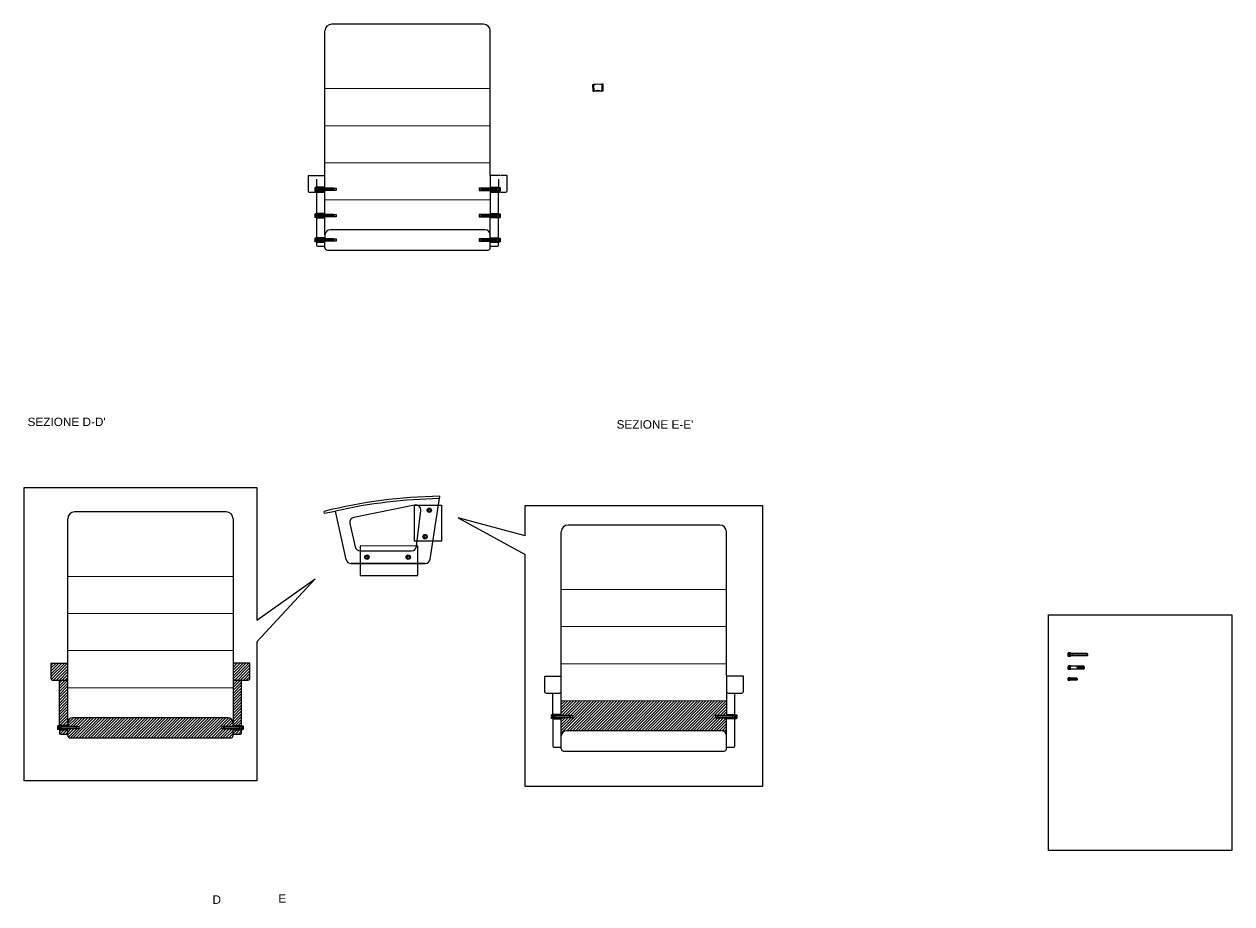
# Model space of a CAD drawing. Header units: millimetres. Extents: x 1843 to 2495, y 965 to 1580.
# Drawn here: x 2136.9 to 2495, y 1319.3 to 1580 of the extents above; entities that cross this region are included whole.
import ezdxf

# ---------------------------------------------------------------- set-up
doc = ezdxf.new("R2010")
doc.units = ezdxf.units.MM
doc.linetypes.add('ACAD_ISO04W100', pattern=[30, 24, -3, 0, -3])
doc.linetypes.add('TRATTEGGIATO', pattern=[0.75, 0.5, -0.25])
doc.layers.add('DETTAGLI', color=4, linetype='Continuous')
doc.layers.add('sezione', color=1, linetype='Continuous', lineweight=9)
doc.layers.add('tessuto', color=253, linetype='Continuous', lineweight=13)
doc.styles.get("Standard").update_dxf_attribs({"font": 'arial.ttf'})
pattern_1 = [(45, (339.13684, 20.1765), (-0.42656217, 0.42656217), [])]

msp = doc.modelspace()

# ---------------------------------------------------------------- hatches: boundary and pattern name
h = msp.add_hatch()
h.set_pattern_fill('ANSI31', color=256, scale=0.19)
h.set_pattern_definition(pattern_1)
h.paths.add_polyline_path([(2149.34, 1385.6), (2147.34, 1385.6), (2147.34, 1372.13), (2149.84, 1372.13), (2149.84, 1372.94), (2149.84, 1386.1, -0.415492)])
h.paths.add_polyline_path([(2201.34, 1385.6), (2199.34, 1385.6, -0.414214), (2198.84, 1386.1), (2198.84, 1372.94), (2198.84, 1372.13), (2201.34, 1372.13)])
h.paths.add_polyline_path([(2149.84, 1390.6), (2144.84, 1390.6), (2144.84, 1386.1, 0.414214), (2145.34, 1385.6), (2149.34, 1385.6, 0.415489), (2149.84, 1386.1)])
h.paths.add_polyline_path([(2203.84, 1390.6), (2198.84, 1390.6), (2198.84, 1386.1, 0.414214), (2199.34, 1385.6), (2201.34, 1385.6), (2203.34, 1385.6, 0.414214), (2203.84, 1386.1)])
h = msp.add_hatch()
h.set_pattern_fill('ANSI31', color=256, scale=0.19)
h.set_pattern_definition(pattern_1)
h.paths.add_polyline_path([(2296.19, 1379.44), (2296.19, 1375.09), (2298.76, 1375.09), (2299.47, 1375.09), (2299.47, 1374.4), (2296.19, 1374.4), (2296.19, 1374.19), (2296.19, 1369.06, -0.414214), (2297.69, 1370.56), (2343.69, 1370.56, -0.414214), (2345.19, 1369.06), (2345.19, 1374.4), (2342.62, 1374.4), (2341.92, 1374.4), (2341.92, 1375.09), (2345.19, 1375.09), (2345.19, 1375.29), (2345.19, 1379.44)])
h = msp.add_hatch()
h.set_pattern_fill('ANSI31', color=256, scale=0.19)
h.set_pattern_definition(pattern_1)
h.paths.add_polyline_path([(2198.84, 1372.94, 0.414214), (2197.34, 1374.44), (2151.34, 1374.44, 0.414214), (2149.84, 1372.94), (2149.84, 1371.82), (2153.11, 1371.82), (2153.11, 1371.13), (2149.84, 1371.13), (2149.84, 1370.93), (2149.84, 1369.12, 0.414286), (2150.54, 1368.42), (2198.14, 1368.44, 0.414142), (2198.84, 1369.14), (2198.84, 1370.82), (2198.84, 1370.93), (2198.84, 1371.13), (2196.27, 1371.13), (2195.56, 1371.13), (2195.56, 1371.82), (2198.84, 1371.82), (2198.84, 1372.02), (2198.84, 1372.13)])
h = msp.add_hatch()
h.set_pattern_fill('ANSI31', color=256, scale=0.19)
h.set_pattern_definition(pattern_1)
h.paths.add_polyline_path([(2147.34, 1370.82), (2147.34, 1369.9, 0.414214), (2147.64, 1369.6), (2149.84, 1369.6), (2149.84, 1370.82)])
h = msp.add_hatch()
h.set_pattern_fill('ANSI31', color=256, scale=0.19)
h.set_pattern_definition(pattern_1)
h.paths.add_polyline_path([(2198.84, 1370.82), (2198.84, 1369.6), (2201.04, 1369.6, 0.414214), (2201.34, 1369.9), (2201.34, 1370.82)])

# ---------------------------------------------------------------- linework, layer by layer
for p, q in [((2273.11, 1580.04), (2228.11, 1580.04)), ((2226.11, 1535.21), (2226.11, 1578.04)), ((2275.11, 1535.21), (2275.11, 1578.04)), ((2305.46, 1562.18), (2305.52, 1560.14)), ((2305.46, 1562.18), (2305.76, 1562.18)), ((2308.18, 1562.25), (2305.76, 1562.18)), ((2305.76, 1562.18), (2305.82, 1560.15)), ((2308.56, 1562.26), (2308.18, 1562.25)), ((2308.18, 1562.25), (2308.23, 1560.22)), ((2308.61, 1560.23), (2308.56, 1562.26)), ((2305.52, 1560.14), (2305.82, 1560.15)), ((2308.23, 1560.22), (2305.82, 1560.15)), ((2308.23, 1560.22), (2308.61, 1560.23)), ((2223.61, 1534.12), (2223.61, 1531.71)), ((2277.61, 1534.12), (2277.61, 1531.71)), ((2223.1, 1531.48), (2223.16, 1531.6)), ((2223.61, 1530.4), (2223.61, 1523.89)), ((2226.11, 1523.58), (2226.11, 1530.71)), ((2275.11, 1530.71), (2275.11, 1523.58)), ((2277.16, 1530.72), (2277.04, 1530.84)), ((2277.61, 1523.89), (2277.61, 1530.4)), ((2278.11, 1531.48), (2278.05, 1531.6)), ((2223.1, 1523.66), (2223.16, 1523.79)), ((2223.61, 1522.59), (2223.61, 1516.74)), ((2224.18, 1523.45), (2224.05, 1523.58)), ((2224.05, 1522.9), (2224.18, 1523.02)), ((2226.11, 1517.55), (2226.11, 1522.9)), ((2275.11, 1517.55), (2275.11, 1522.9)), ((2277.04, 1523.45), (2277.16, 1523.58)), ((2277.16, 1522.9), (2277.04, 1523.02)), ((2277.61, 1516.74), (2277.61, 1522.59)), ((2278.11, 1523.66), (2278.05, 1523.79)), ((2273.61, 1519.05), (2227.61, 1519.05)), ((2223.61, 1515.44), (2223.61, 1514.51)), ((2224.18, 1516.31), (2224.05, 1516.43)), ((2224.05, 1515.75), (2224.18, 1515.88)), ((2226.11, 1517.55), (2226.11, 1516.43)), ((2226.11, 1513.74), (2226.11, 1515.75)), ((2275.11, 1516.43), (2271.83, 1516.43)), ((2271.83, 1516.43), (2271.83, 1515.75)), ((2271.83, 1515.75), (2275.11, 1515.75)), ((2275.11, 1516.74), (2275.11, 1517.55)), ((2275.11, 1516.74), (2277.61, 1516.74)), ((2275.11, 1516.64), (2275.11, 1516.74)), ((2277.47, 1516.64), (2275.11, 1516.64)), ((2275.11, 1516.64), (2275.11, 1516.43)), ((2275.11, 1515.75), (2275.11, 1515.54)), ((2277.47, 1515.54), (2275.11, 1515.54)), ((2275.11, 1515.54), (2275.11, 1515.44)), ((2275.11, 1513.75), (2275.11, 1515.44)), ((2275.11, 1515.44), (2277.61, 1515.44)), ((2277.04, 1516.31), (2277.16, 1516.43)), ((2277.16, 1515.75), (2277.04, 1515.88)), ((2277.61, 1516.74), (2277.47, 1516.64)), ((2277.47, 1515.54), (2277.61, 1515.44)), ((2277.61, 1514.51), (2277.61, 1515.44)), ((2278.11, 1516.51), (2278.05, 1516.64)), ((2223.91, 1514.21), (2226.11, 1514.21)), ((2226.81, 1513.04), (2274.41, 1513.05)), ((2275.11, 1514.21), (2277.31, 1514.21)), ((2257.31, 1421.44), (2260.13, 1440.07)), ((2252.7, 1437.49), (2234.67, 1433.81)), ((2149.84, 1372.94), (2149.84, 1433.42)), ((2196.84, 1435.42), (2151.84, 1435.42)), ((2198.84, 1433.42), (2198.84, 1372.94)), ((2225.89, 1435.07), (2229.23, 1435.69)), ((2232.4, 1421.32), (2229.23, 1435.69)), ((2253.26, 1425.25), (2254.49, 1435.85)), ((2235.11, 1425.09), (2233.53, 1432.01)), ((2296.19, 1386.72), (2296.19, 1429.55)), ((2343.19, 1431.55), (2298.19, 1431.55)), ((2345.19, 1386.72), (2345.19, 1429.55)), ((2236.57, 1423.92), (2251.77, 1423.92)), ((2255.83, 1420.14), (2233.87, 1420.14)), ((2233.87, 1420.14), (2255.83, 1420.14)), ((2446.54, 1388.81), (2446.54, 1388.8)), ((2147.34, 1372.13), (2147.34, 1385.6)), ((2201.34, 1372.13), (2201.34, 1385.6)), ((2293.69, 1375.4), (2293.69, 1381.72)), ((2296.19, 1375.09), (2296.19, 1382.22)), ((2345.19, 1382.22), (2345.19, 1375.09)), ((2347.69, 1375.4), (2347.69, 1381.72)), ((2293.19, 1375.17), (2293.25, 1375.29)), ((2348.2, 1375.17), (2348.14, 1375.29)), ((2147.91, 1371.69), (2147.78, 1371.82)), ((2149.84, 1372.94), (2149.84, 1371.82)), ((2197.34, 1374.44), (2151.34, 1374.44)), ((2198.84, 1371.82), (2195.56, 1371.82)), ((2195.56, 1371.82), (2195.56, 1371.13)), ((2198.84, 1372.13), (2198.84, 1372.94)), ((2198.84, 1372.13), (2201.34, 1372.13)), ((2198.84, 1372.02), (2198.84, 1372.13)), ((2201.2, 1372.02), (2198.84, 1372.02)), ((2198.84, 1372.02), (2198.84, 1371.82)), ((2200.77, 1371.69), (2200.89, 1371.82)), ((2201.34, 1372.13), (2201.2, 1372.02)), ((2201.84, 1371.9), (2201.78, 1372.02)), ((2293.69, 1374.09), (2293.69, 1366.02)), ((2294.26, 1374.96), (2294.14, 1375.09)), ((2294.14, 1374.4), (2294.26, 1374.53)), ((2296.19, 1365.25), (2296.19, 1374.4)), ((2345.19, 1365.26), (2345.19, 1374.4)), ((2347.12, 1374.96), (2347.25, 1375.09)), ((2347.25, 1374.4), (2347.12, 1374.53)), ((2347.69, 1366.02), (2347.69, 1374.09)), ((2147.34, 1370.82), (2147.34, 1369.9)), ((2147.64, 1369.6), (2149.84, 1369.6)), ((2147.78, 1371.13), (2147.91, 1371.26)), ((2149.84, 1369.12), (2149.84, 1371.13)), ((2150.54, 1368.42), (2198.14, 1368.44)), ((2195.56, 1371.13), (2198.84, 1371.13)), ((2198.84, 1371.13), (2198.84, 1370.93)), ((2201.2, 1370.93), (2198.84, 1370.93)), ((2198.84, 1370.93), (2198.84, 1370.82)), ((2198.84, 1369.14), (2198.84, 1370.82)), ((2198.84, 1370.82), (2201.34, 1370.82)), ((2198.84, 1369.6), (2201.04, 1369.6)), ((2200.89, 1371.13), (2200.77, 1371.26)), ((2201.2, 1370.93), (2201.34, 1370.82)), ((2201.34, 1369.9), (2201.34, 1370.82)), ((2343.69, 1370.56), (2297.69, 1370.56)), ((2293.99, 1365.72), (2296.19, 1365.72)), ((2296.89, 1364.55), (2344.49, 1364.56)), ((2345.19, 1365.72), (2347.39, 1365.72))]:
    msp.add_line(p, q)
at = {"linetype": 'TRATTEGGIATO', "ltscale": 0.2}
for p, q in [((2221.11, 1535.21), (2221.11, 1530.71)), ((2221.11, 1535.21), (2226.11, 1535.21)), ((2226.11, 1531.4), (2226.11, 1535.21)), ((2221.61, 1530.21), (2225.61, 1530.21))]:
    msp.add_line(p, q, dxfattribs=at)
at = {"color": 0}
for p, q in [((2223.1, 1531.48), (2223.1, 1530.64)), ((2223.1, 1531.35), (2223.1, 1530.76)), ((2223.1, 1531.35), (2223.42, 1531.35)), ((2223.1, 1531.2), (2223.42, 1531.2)), ((2223.1, 1530.91), (2223.42, 1530.91)), ((2223.1, 1530.76), (2223.42, 1530.76)), ((2223.16, 1531.6), (2223.16, 1530.51)), ((2223.74, 1531.6), (2223.16, 1531.6)), ((2223.74, 1530.51), (2223.16, 1530.51)), ((2223.42, 1531.35), (2223.42, 1530.76)), ((2223.74, 1531.6), (2223.74, 1530.51)), ((2228.68, 1531.4), (2223.74, 1531.4)), ((2228.68, 1530.71), (2223.74, 1530.71)), ((2228.8, 1531.27), (2224.18, 1531.27)), ((2228.8, 1530.84), (2224.18, 1530.84)), ((2228.68, 1530.71), (2228.68, 1531.4)), ((2228.8, 1531.27), (2228.68, 1531.4)), ((2228.8, 1530.84), (2228.68, 1530.71)), ((2228.8, 1530.84), (2228.8, 1531.27)), ((2272.41, 1531.27), (2272.54, 1531.4)), ((2272.41, 1530.84), (2272.41, 1531.27)), ((2272.41, 1531.27), (2277.04, 1531.27)), ((2272.41, 1530.84), (2277.04, 1530.84)), ((2272.41, 1530.84), (2272.54, 1530.71)), ((2272.54, 1531.4), (2277.47, 1531.4)), ((2272.54, 1530.71), (2272.54, 1531.4)), ((2272.54, 1530.71), (2277.47, 1530.71)), ((2277.47, 1531.6), (2277.47, 1530.51)), ((2277.47, 1531.6), (2278.05, 1531.6)), ((2277.79, 1531.35), (2277.79, 1530.76)), ((2278.11, 1531.35), (2277.79, 1531.35)), ((2278.11, 1531.2), (2277.79, 1531.2)), ((2278.11, 1530.91), (2277.79, 1530.91)), ((2278.11, 1530.76), (2277.79, 1530.76)), ((2278.05, 1531.6), (2278.05, 1530.51)), ((2278.05, 1530.51), (2278.11, 1530.64)), ((2278.11, 1531.48), (2278.11, 1530.64)), ((2278.11, 1531.35), (2278.11, 1530.76)), ((2223.1, 1523.66), (2223.1, 1522.82)), ((2223.1, 1523.53), (2223.1, 1522.94)), ((2223.1, 1523.53), (2223.42, 1523.53)), ((2223.1, 1523.39), (2223.42, 1523.39)), ((2223.1, 1523.09), (2223.42, 1523.09)), ((2223.1, 1522.94), (2223.42, 1522.94)), ((2223.16, 1522.69), (2223.1, 1522.82)), ((2223.16, 1523.79), (2223.16, 1522.69)), ((2223.74, 1523.79), (2223.16, 1523.79)), ((2223.74, 1522.69), (2223.16, 1522.69)), ((2223.42, 1523.53), (2223.42, 1522.94)), ((2223.74, 1523.79), (2223.74, 1522.69)), ((2228.68, 1523.58), (2223.74, 1523.58)), ((2228.68, 1522.9), (2223.74, 1522.9)), ((2224.18, 1522.9), (2224.18, 1523.58)), ((2228.8, 1523.45), (2224.18, 1523.45)), ((2228.8, 1523.02), (2224.18, 1523.02)), ((2228.68, 1522.9), (2228.68, 1523.58)), ((2228.8, 1523.45), (2228.68, 1523.58)), ((2228.8, 1523.02), (2228.68, 1522.9)), ((2228.8, 1523.02), (2228.8, 1523.45)), ((2272.41, 1523.45), (2272.54, 1523.58)), ((2272.41, 1523.02), (2272.41, 1523.45)), ((2272.41, 1523.45), (2277.04, 1523.45)), ((2272.41, 1523.02), (2277.04, 1523.02)), ((2272.41, 1523.02), (2272.54, 1522.9)), ((2272.54, 1523.58), (2277.47, 1523.58)), ((2272.54, 1522.9), (2272.54, 1523.58)), ((2272.54, 1522.9), (2277.47, 1522.9)), ((2277.04, 1522.9), (2277.04, 1523.58)), ((2277.47, 1523.79), (2277.47, 1522.69)), ((2277.47, 1523.79), (2278.05, 1523.79)), ((2277.47, 1522.69), (2278.05, 1522.69)), ((2277.79, 1523.53), (2277.79, 1522.94)), ((2278.11, 1523.53), (2277.79, 1523.53)), ((2278.11, 1523.39), (2277.79, 1523.39)), ((2278.11, 1523.09), (2277.79, 1523.09)), ((2278.11, 1522.94), (2277.79, 1522.94)), ((2278.05, 1523.79), (2278.05, 1522.69)), ((2278.05, 1522.69), (2278.11, 1522.82)), ((2278.11, 1523.66), (2278.11, 1522.82)), ((2278.11, 1523.53), (2278.11, 1522.94)), ((2223.16, 1516.64), (2223.1, 1516.51)), ((2223.1, 1516.51), (2223.1, 1515.67)), ((2223.1, 1516.39), (2223.1, 1515.8)), ((2223.1, 1516.39), (2223.42, 1516.39)), ((2223.1, 1516.24), (2223.42, 1516.24)), ((2223.1, 1515.95), (2223.42, 1515.95)), ((2223.1, 1515.8), (2223.42, 1515.8)), ((2223.16, 1515.54), (2223.1, 1515.67)), ((2223.16, 1516.64), (2223.16, 1515.54)), ((2223.74, 1516.64), (2223.16, 1516.64)), ((2223.74, 1515.54), (2223.16, 1515.54)), ((2223.42, 1516.39), (2223.42, 1515.8)), ((2223.74, 1516.64), (2223.74, 1515.54)), ((2228.68, 1516.43), (2223.74, 1516.43)), ((2228.68, 1515.75), (2223.74, 1515.75)), ((2224.18, 1515.75), (2224.18, 1516.43)), ((2228.8, 1516.31), (2224.18, 1516.31)), ((2228.8, 1515.88), (2224.18, 1515.88)), ((2228.68, 1515.75), (2228.68, 1516.43)), ((2228.8, 1516.31), (2228.68, 1516.43)), ((2228.8, 1515.88), (2228.68, 1515.75)), ((2228.8, 1515.88), (2228.8, 1516.31)), ((2272.41, 1516.31), (2272.54, 1516.43)), ((2272.41, 1515.88), (2272.41, 1516.31)), ((2272.41, 1516.31), (2277.04, 1516.31)), ((2272.41, 1515.88), (2277.04, 1515.88)), ((2272.41, 1515.88), (2272.54, 1515.75)), ((2272.54, 1516.43), (2277.47, 1516.43)), ((2272.54, 1515.75), (2272.54, 1516.43)), ((2272.54, 1515.75), (2277.47, 1515.75)), ((2277.04, 1515.75), (2277.04, 1516.43)), ((2277.47, 1516.64), (2277.47, 1515.54)), ((2277.47, 1516.64), (2278.05, 1516.64)), ((2277.47, 1515.54), (2278.05, 1515.54)), ((2277.79, 1516.39), (2277.79, 1515.8)), ((2278.11, 1516.39), (2277.79, 1516.39)), ((2278.11, 1516.24), (2277.79, 1516.24)), ((2278.11, 1515.95), (2277.79, 1515.95)), ((2278.11, 1515.8), (2277.79, 1515.8)), ((2278.05, 1516.64), (2278.05, 1515.54)), ((2278.05, 1515.54), (2278.11, 1515.67)), ((2278.11, 1516.51), (2278.11, 1515.67)), ((2278.11, 1516.39), (2278.11, 1515.8)), ((2446.54, 1392.7), (2446.54, 1393.53)), ((2446.54, 1393.41), (2446.86, 1393.41)), ((2446.54, 1393.27), (2446.86, 1393.27)), ((2446.86, 1392.82), (2446.86, 1393.41)), ((2452.24, 1393.34), (2447.62, 1393.34)), ((2446.54, 1392.97), (2446.86, 1392.97)), ((2446.54, 1392.82), (2446.86, 1392.82)), ((2446.54, 1388.81), (2446.54, 1389.64)), ((2452.24, 1392.91), (2447.62, 1392.91)), ((2446.54, 1389.52), (2446.86, 1389.52)), ((2446.54, 1389.37), (2446.86, 1389.37)), ((2446.54, 1389.08), (2446.86, 1389.08)), ((2446.54, 1388.93), (2446.86, 1388.93)), ((2446.54, 1385.54), (2446.54, 1386.16)), ((2446.54, 1386.07), (2446.78, 1386.07)), ((2446.78, 1385.63), (2446.78, 1386.07)), ((2446.86, 1388.93), (2446.86, 1389.52)), ((2451.23, 1389.45), (2449.22, 1389.45)), ((2451.23, 1389.02), (2449.22, 1389.02)), ((2446.54, 1385.96), (2446.78, 1385.96)), ((2446.54, 1385.74), (2446.78, 1385.74)), ((2446.54, 1385.63), (2446.78, 1385.63)), ((2449.14, 1386.03), (2447.27, 1386.03)), ((2449.14, 1385.69), (2447.27, 1385.69)), ((2293.25, 1375.29), (2293.25, 1374.19)), ((2293.83, 1375.29), (2293.25, 1375.29)), ((2293.83, 1375.29), (2293.83, 1374.19)), ((2347.56, 1375.29), (2347.56, 1374.19)), ((2347.56, 1375.29), (2348.14, 1375.29)), ((2348.14, 1375.29), (2348.14, 1374.19)), ((2146.89, 1372.02), (2146.83, 1371.9)), ((2146.83, 1371.9), (2146.83, 1371.05)), ((2146.83, 1371.77), (2146.83, 1371.18)), ((2146.83, 1371.77), (2147.15, 1371.77)), ((2146.89, 1372.02), (2146.89, 1370.93)), ((2147.47, 1372.02), (2146.89, 1372.02)), ((2147.15, 1371.77), (2147.15, 1371.18)), ((2147.47, 1372.02), (2147.47, 1370.93)), ((2152.41, 1371.82), (2147.47, 1371.82)), ((2147.91, 1371.13), (2147.91, 1371.82)), ((2152.41, 1371.13), (2152.41, 1371.82)), ((2152.53, 1371.69), (2152.41, 1371.82)), ((2196.14, 1371.69), (2196.27, 1371.82)), ((2196.27, 1371.82), (2201.2, 1371.82)), ((2196.27, 1371.13), (2196.27, 1371.82)), ((2200.77, 1371.13), (2200.77, 1371.82)), ((2201.2, 1372.02), (2201.2, 1370.93)), ((2201.2, 1372.02), (2201.78, 1372.02)), ((2201.52, 1371.77), (2201.52, 1371.18)), ((2201.84, 1371.77), (2201.52, 1371.77)), ((2201.78, 1372.02), (2201.78, 1370.93)), ((2201.84, 1371.9), (2201.84, 1371.05)), ((2201.84, 1371.77), (2201.84, 1371.18)), ((2293.19, 1375.17), (2293.19, 1374.32)), ((2293.19, 1375.04), (2293.19, 1374.45)), ((2293.19, 1375.04), (2293.51, 1375.04)), ((2293.19, 1374.89), (2293.51, 1374.89)), ((2293.19, 1374.6), (2293.51, 1374.6)), ((2293.19, 1374.45), (2293.51, 1374.45)), ((2293.25, 1374.19), (2293.19, 1374.32)), ((2293.83, 1374.19), (2293.25, 1374.19)), ((2293.51, 1375.04), (2293.51, 1374.45)), ((2298.76, 1375.09), (2293.83, 1375.09)), ((2298.76, 1374.4), (2293.83, 1374.4)), ((2294.26, 1374.4), (2294.26, 1375.09)), ((2298.89, 1374.96), (2294.26, 1374.96)), ((2298.89, 1374.53), (2294.26, 1374.53)), ((2298.76, 1374.4), (2298.76, 1375.09)), ((2298.89, 1374.96), (2298.76, 1375.09)), ((2298.89, 1374.53), (2298.76, 1374.4)), ((2298.89, 1374.53), (2298.89, 1374.96)), ((2342.5, 1374.96), (2342.62, 1375.09)), ((2342.5, 1374.53), (2342.5, 1374.96)), ((2342.5, 1374.96), (2347.12, 1374.96)), ((2342.5, 1374.53), (2347.12, 1374.53)), ((2342.5, 1374.53), (2342.62, 1374.4)), ((2342.62, 1375.09), (2347.56, 1375.09)), ((2342.62, 1374.4), (2342.62, 1375.09)), ((2342.62, 1374.4), (2347.56, 1374.4)), ((2347.12, 1374.4), (2347.12, 1375.09)), ((2347.56, 1374.19), (2348.14, 1374.19)), ((2347.88, 1375.04), (2347.88, 1374.45)), ((2348.2, 1375.04), (2347.88, 1375.04)), ((2348.2, 1374.89), (2347.88, 1374.89)), ((2348.2, 1374.6), (2347.88, 1374.6)), ((2348.2, 1374.45), (2347.88, 1374.45)), ((2348.14, 1374.19), (2348.2, 1374.32)), ((2348.2, 1375.17), (2348.2, 1374.32)), ((2348.2, 1375.04), (2348.2, 1374.45)), ((2146.83, 1371.62), (2147.15, 1371.62)), ((2146.83, 1371.33), (2147.15, 1371.33)), ((2146.83, 1371.18), (2147.15, 1371.18)), ((2146.89, 1370.93), (2146.83, 1371.05)), ((2147.47, 1370.93), (2146.89, 1370.93)), ((2152.41, 1371.13), (2147.47, 1371.13)), ((2152.53, 1371.69), (2147.91, 1371.69)), ((2152.53, 1371.26), (2147.91, 1371.26)), ((2152.53, 1371.26), (2152.41, 1371.13)), ((2152.53, 1371.26), (2152.53, 1371.69)), ((2196.14, 1371.26), (2196.14, 1371.69)), ((2196.14, 1371.69), (2200.77, 1371.69)), ((2196.14, 1371.26), (2200.77, 1371.26)), ((2196.14, 1371.26), (2196.27, 1371.13)), ((2196.27, 1371.13), (2201.2, 1371.13)), ((2201.2, 1370.93), (2201.78, 1370.93)), ((2201.84, 1371.62), (2201.52, 1371.62)), ((2201.84, 1371.33), (2201.52, 1371.33)), ((2201.84, 1371.18), (2201.52, 1371.18)), ((2201.78, 1370.93), (2201.84, 1371.05))]:
    msp.add_line(p, q, dxfattribs=at)
at = {"color": 0, "linetype": 'Continuous'}
for p, q in [((2223.16, 1530.51), (2223.1, 1530.64)), ((2224.18, 1530.71), (2224.18, 1531.4)), ((2277.04, 1530.71), (2277.04, 1531.4)), ((2277.47, 1530.51), (2278.05, 1530.51)), ((2446.6, 1393.65), (2446.54, 1393.55)), ((2446.6, 1392.6), (2446.6, 1393.64)), ((2447.15, 1393.67), (2446.63, 1393.67)), ((2447.18, 1392.6), (2447.18, 1393.64)), ((2452.12, 1393.47), (2447.18, 1393.47)), ((2447.62, 1393.47), (2447.62, 1392.78)), ((2452.12, 1393.47), (2452.12, 1392.78)), ((2452.24, 1393.34), (2452.12, 1393.47)), ((2452.24, 1393.34), (2452.24, 1392.91)), ((2446.6, 1389.75), (2446.54, 1389.65)), ((2446.6, 1388.71), (2446.6, 1389.75)), ((2447.15, 1392.57), (2446.63, 1392.57)), ((2447.15, 1389.78), (2446.63, 1389.78)), ((2452.12, 1392.78), (2447.18, 1392.78)), ((2447.18, 1388.71), (2447.18, 1389.75)), ((2451.11, 1389.68), (2447.18, 1389.68)), ((2449.22, 1389.68), (2449.22, 1388.8)), ((2451.11, 1389.68), (2451.11, 1388.8)), ((2451.23, 1389.45), (2451.11, 1389.68)), ((2452.24, 1392.91), (2452.12, 1392.78)), ((2446.59, 1386.25), (2446.54, 1386.17)), ((2446.59, 1385.47), (2446.59, 1386.24)), ((2446.99, 1386.26), (2446.61, 1386.26)), ((2447.15, 1388.68), (2446.63, 1388.68)), ((2447.02, 1385.47), (2447.02, 1386.24)), ((2449.04, 1386.17), (2447.02, 1386.17)), ((2451.11, 1388.8), (2447.18, 1388.8)), ((2447.27, 1386.17), (2447.27, 1385.54)), ((2449.04, 1386.17), (2449.04, 1385.54)), ((2449.14, 1386.03), (2449.04, 1386.17)), ((2451.23, 1389.02), (2451.11, 1388.8)), ((2451.23, 1389.45), (2451.23, 1389.02)), ((2446.99, 1385.44), (2446.61, 1385.44)), ((2449.04, 1385.54), (2447.02, 1385.54)), ((2449.14, 1385.69), (2449.04, 1385.54)), ((2449.14, 1386.03), (2449.14, 1385.69))]:
    msp.add_line(p, q, dxfattribs=at)
at = {"linetype": 'ACAD_ISO04W100'}
for p, q in [((2224.18, 1531.27), (2224.05, 1531.4)), ((2224.05, 1530.72), (2224.18, 1530.84)), ((2277.04, 1531.27), (2277.16, 1531.4)), ((2447.49, 1393.46), (2447.62, 1393.34)), ((2446.54, 1392.69), (2446.6, 1392.6)), ((2447.62, 1392.91), (2447.49, 1392.78)), ((2448.99, 1389.68), (2449.22, 1389.45)), ((2446.54, 1388.8), (2446.6, 1388.71)), ((2447.12, 1386.17), (2447.27, 1386.03)), ((2449.22, 1389.02), (2448.99, 1388.8)), ((2446.54, 1385.53), (2446.59, 1385.47)), ((2447.27, 1385.69), (2447.13, 1385.54))]:
    msp.add_line(p, q, dxfattribs=at)
at = {"color": 0, "linetype": 'TRATTEGGIATO'}
for p, q in [((2446.54, 1392.82), (2446.54, 1393.41)), ((2446.54, 1388.93), (2446.54, 1389.52)), ((2446.54, 1385.63), (2446.54, 1386.07))]:
    msp.add_line(p, q, dxfattribs=at)
at = {"ltscale": 0.2}
for p, q in [((2144.84, 1390.6), (2144.84, 1386.1)), ((2144.84, 1390.6), (2149.84, 1390.6)), ((2203.84, 1390.6), (2198.84, 1390.6)), ((2203.84, 1386.1), (2203.84, 1390.6)), ((2291.19, 1386.72), (2291.19, 1382.22)), ((2291.19, 1386.72), (2296.19, 1386.72)), ((2296.19, 1382.22), (2296.19, 1386.72)), ((2145.34, 1385.6), (2149.34, 1385.6)), ((2199.34, 1385.6), (2203.34, 1385.6)), ((2291.69, 1381.72), (2295.69, 1381.72))]:
    msp.add_line(p, q, dxfattribs=at)
at = {"linetype": 'TRATTEGGIATO', "ltscale": 0.2}
msp.add_lwpolyline([(2275.11, 1530.71, 0.414214), (2275.61, 1530.21), (2279.61, 1530.21, 0.414214), (2280.11, 1530.71), (2280.11, 1535.21), (2275.11, 1535.21), (2275.11, 1531.4)], format="xyb", dxfattribs=at)
at = {"ltscale": 0.1}
msp.add_lwpolyline([(2226.11, 1531.71), (2223.61, 1531.71), (2223.74, 1531.6), (2226.11, 1531.6), (2226.11, 1531.4), (2229.38, 1531.4), (2229.38, 1530.71), (2226.11, 1530.71), (2226.11, 1530.51), (2223.74, 1530.51), (2223.61, 1530.4), (2226.11, 1530.4)], dxfattribs=at)
for points in [[(2275.11, 1531.71), (2277.61, 1531.71), (2277.47, 1531.6), (2275.11, 1531.6), (2275.11, 1531.4), (2271.83, 1531.4), (2271.83, 1530.71), (2275.11, 1530.71), (2275.11, 1530.51), (2277.47, 1530.51), (2277.61, 1530.4), (2275.11, 1530.4)], [(2226.11, 1523.89), (2223.61, 1523.89), (2223.74, 1523.79), (2226.11, 1523.79), (2226.11, 1523.58), (2229.38, 1523.58), (2229.38, 1522.9), (2226.11, 1522.9), (2226.11, 1522.69), (2223.74, 1522.69), (2223.61, 1522.59), (2226.11, 1522.59)], [(2275.11, 1523.89), (2277.61, 1523.89), (2277.47, 1523.79), (2275.11, 1523.79), (2275.11, 1523.58), (2271.83, 1523.58), (2271.83, 1522.9), (2275.11, 1522.9), (2275.11, 1522.69), (2277.47, 1522.69), (2277.61, 1522.59), (2275.11, 1522.59)], [(2226.11, 1516.74), (2223.61, 1516.74), (2223.74, 1516.64), (2226.11, 1516.64), (2226.11, 1516.43), (2229.38, 1516.43), (2229.38, 1515.75), (2226.11, 1515.75), (2226.11, 1515.54), (2223.74, 1515.54), (2223.61, 1515.44), (2226.11, 1515.44)], [(2296.19, 1375.4), (2293.69, 1375.4), (2293.83, 1375.29), (2296.19, 1375.29), (2296.19, 1375.09), (2299.47, 1375.09), (2299.47, 1374.4), (2296.19, 1374.4), (2296.19, 1374.19), (2293.83, 1374.19), (2293.69, 1374.09), (2296.19, 1374.09)], [(2345.19, 1375.4), (2347.69, 1375.4), (2347.56, 1375.29), (2345.19, 1375.29), (2345.19, 1375.09), (2341.92, 1375.09), (2341.92, 1374.4), (2345.19, 1374.4), (2345.19, 1374.19), (2347.56, 1374.19), (2347.69, 1374.09), (2345.19, 1374.09)], [(2149.84, 1372.13), (2147.34, 1372.13), (2147.47, 1372.02), (2149.84, 1372.02), (2149.84, 1371.82), (2153.11, 1371.82), (2153.11, 1371.13), (2149.84, 1371.13), (2149.84, 1370.93), (2147.47, 1370.93), (2147.34, 1370.82), (2149.84, 1370.82)]]:
    msp.add_lwpolyline(points)
at = {"color": 0, "linetype": 'Continuous'}
for points in [[(2257.23, 1435.57), (2257.43, 1435.92), (2257.23, 1436.26), (2256.83, 1436.26), (2256.63, 1435.92), (2256.83, 1435.57)], [(2256, 1427.75), (2256.19, 1428.1), (2256, 1428.44), (2255.6, 1428.44), (2255.4, 1428.1), (2255.6, 1427.75)], [(2238.74, 1421.67), (2238.94, 1422.02), (2238.74, 1422.36), (2238.34, 1422.36), (2238.14, 1422.02), (2238.34, 1421.67)], [(2251.01, 1421.67), (2251.21, 1422.02), (2251.01, 1422.36), (2250.61, 1422.36), (2250.41, 1422.02), (2250.61, 1421.67)]]:
    msp.add_lwpolyline(points, close=True, dxfattribs=at)
msp.add_lwpolyline([(2440.72, 1404.92), (2495.04, 1404.92), (2495.04, 1335.06), (2440.72, 1335.06)], close=True)
at = {"ltscale": 0.2}
msp.add_lwpolyline([(2345.19, 1382.22, 0.414214), (2345.69, 1381.72), (2349.69, 1381.72, 0.414214), (2350.19, 1382.22), (2350.19, 1386.72), (2345.19, 1386.72), (2345.19, 1382.22)], format="xyb", dxfattribs=at)
for centre in [(2257.03, 1435.92), (2255.8, 1428.1), (2238.54, 1422.02), (2250.81, 1422.02)]:
    msp.add_circle(centre, 0.652)
at = {"color": 0, "linetype": 'Continuous'}
for centre in [(2257.03, 1435.92), (2255.8, 1428.1), (2238.54, 1422.02), (2250.81, 1422.02)]:
    msp.add_circle(centre, 0.568, dxfattribs=at)
for centre, radius, start, end in [((2228.11, 1578.04), 2, 90, 180), ((2273.11, 1578.04), 2, 0, 90), ((2307.14, 1557.78), 4.44, 76.4893, 108.037), ((2307.16, 1555.24), 5.09, 77.8506, 105.3177), ((2227.61, 1517.55), 1.5, 90, 180), ((2273.61, 1517.55), 1.5, 0, 90), ((2223.91, 1514.51), 0.3, 180, 270), ((2226.81, 1513.74), 0.7, 180, 270.0141), ((2274.41, 1513.75), 0.7, 270.0141, 0), ((2277.31, 1514.51), 0.3, 270, 0), ((2262.75, 1286.41), 153.69, 90.978, 103.8793), ((2262.75, 1285.71), 153.69, 91.0123, 102.6147), ((2253, 1436.02), 1.5, 353.352, 101.5501), ((2151.84, 1433.42), 2, 90, 180), ((2196.84, 1433.42), 2, 0, 90), ((2226.25, 1435.34), 0.447, 143.2422, 216.7578), ((2234.99, 1432.34), 1.5, 102.038, 192.9144), ((2298.19, 1429.55), 2, 90, 180), ((2343.19, 1429.55), 2, 0, 90), ((2236.57, 1425.42), 1.5, 192.9144, 270), ((2251.77, 1425.42), 1.5, 270, 353.352), ((2233.87, 1421.64), 1.5, 192.4357, 270), ((2255.83, 1421.64), 1.5, 270, 352.5313), ((2151.34, 1372.94), 1.5, 90, 180), ((2197.34, 1372.94), 1.5, 0, 90), ((2147.64, 1369.9), 0.3, 180, 270), ((2150.54, 1369.12), 0.7, 180, 270.0141), ((2198.14, 1369.14), 0.7, 270.0141, 0), ((2201.04, 1369.9), 0.3, 270, 0), ((2297.69, 1369.06), 1.5, 90, 180), ((2343.69, 1369.06), 1.5, 0, 90), ((2293.99, 1366.02), 0.3, 180, 270), ((2296.89, 1365.25), 0.7, 180, 270.0141), ((2344.49, 1365.26), 0.7, 270.0141, 0), ((2347.39, 1366.02), 0.3, 270, 0)]:
    msp.add_arc(centre, radius, start, end)
at = {"linetype": 'TRATTEGGIATO', "ltscale": 0.2}
for centre, start, end in [((2221.61, 1530.71), 180, 270), ((2225.61, 1530.71), 270, 0)]:
    msp.add_arc(centre, 0.5, start, end, dxfattribs=at)
at = {"color": 0, "linetype": 'ACAD_ISO04W100'}
for centre, radius in [((2446.57, 1393.53), 0.03), ((2446.57, 1389.64), 0.03), ((2446.56, 1386.16), 0.0224)]:
    msp.add_arc(centre, radius, 153.4953, 180, dxfattribs=at)
at = {"color": 0, "linetype": 'Continuous'}
for centre, radius, start, end in [((2446.63, 1393.64), 0.03, 90, 180), ((2447.15, 1393.64), 0.03, 0, 90), ((2446.63, 1392.6), 0.03, 180, 270), ((2446.63, 1389.75), 0.03, 90, 180), ((2447.15, 1392.6), 0.03, 270, 0), ((2447.15, 1389.75), 0.03, 0, 90), ((2446.61, 1386.24), 0.0224, 90, 180), ((2446.63, 1388.71), 0.03, 180, 270), ((2446.99, 1386.24), 0.0224, 0, 90), ((2447.15, 1388.71), 0.03, 270, 0), ((2446.61, 1385.47), 0.0224, 180, 270), ((2446.99, 1385.47), 0.0224, 270, 0)]:
    msp.add_arc(centre, radius, start, end, dxfattribs=at)
at = {"ltscale": 0.2}
for centre, start, end in [((2145.34, 1386.1), 180, 270), ((2149.34, 1386.1), 270, 0), ((2199.34, 1386.1), 180, 270), ((2203.34, 1386.1), 270, 0), ((2291.69, 1382.22), 180, 270), ((2295.69, 1382.22), 270, 0)]:
    msp.add_arc(centre, 0.5, start, end, dxfattribs=at)
at = {"linetype": 'ACAD_ISO04W100'}
msp.add_arc((2446.56, 1385.54), 0.0224, 180, 206.927, dxfattribs=at)
at = {"layer": 'DETTAGLI'}
for p, q in [((2285.47, 1428.35), (2265.63, 1433.69)), ((2265.63, 1433.69), (2285.47, 1422.83)), ((2236.57, 1425.42), (2236.57, 1416.59)), ((2253.62, 1425.25), (2236.57, 1425.42)), ((2253.62, 1416.59), (2253.62, 1425.25)), ((2205.86, 1403.35), (2223.2, 1415.63)), ((2223.2, 1415.63), (2205.86, 1396.94)), ((2236.57, 1416.59), (2253.62, 1416.59))]:
    msp.add_line(p, q, dxfattribs=at)
for points in [[(2205.86, 1396.94), (2205.86, 1355.72), (2136.9, 1355.72), (2136.9, 1442.65), (2205.86, 1442.65), (2205.86, 1403.35)], [(2285.47, 1428.35), (2285.47, 1437.31), (2355.88, 1437.31), (2355.88, 1354.02), (2285.47, 1354.02), (2285.47, 1422.83)]]:
    msp.add_lwpolyline(points, dxfattribs=at)
msp.add_lwpolyline([(2252.7, 1437.49), (2260.69, 1437.49), (2260.69, 1426.78), (2252.7, 1426.78)], close=True, dxfattribs=at)
at = {"layer": 'tessuto'}
for p, q in [((2226.11, 1560.94), (2275.11, 1560.94)), ((2226.11, 1549.94), (2275.11, 1549.94)), ((2226.11, 1538.94), (2275.11, 1538.94)), ((2226.11, 1527.94), (2275.11, 1527.94)), ((2149.84, 1416.32), (2198.84, 1416.32)), ((2296.19, 1412.44), (2345.19, 1412.44)), ((2149.84, 1405.32), (2198.84, 1405.32)), ((2296.19, 1401.44), (2345.19, 1401.44)), ((2149.84, 1394.32), (2198.84, 1394.32)), ((2296.19, 1390.44), (2345.19, 1390.44)), ((2149.84, 1383.32), (2198.84, 1383.32)), ((2296.19, 1379.44), (2345.19, 1379.44))]:
    msp.add_line(p, q, dxfattribs=at)

# ---------------------------------------------------------------- texts
at = {"layer": 'sezione', "char_height": 2.5, "attachment_point": 1}
for s, width, insert in [("SEZIONE D-D'", 60.1527, (2137.91, 1463.39)), ("SEZIONE E-E'", 47.4359, (2312.58, 1462.63)), ('D', 4.1581, (2192.76, 1321.75)), ('E', 5.2843, (2212.28, 1322.09))]:
    msp.add_mtext_dynamic_manual_height_columns(s, width=width, gutter_width=12.5, heights=[0], dxfattribs=dict(at, insert=insert))

doc.saveas('drawing.dxf')
